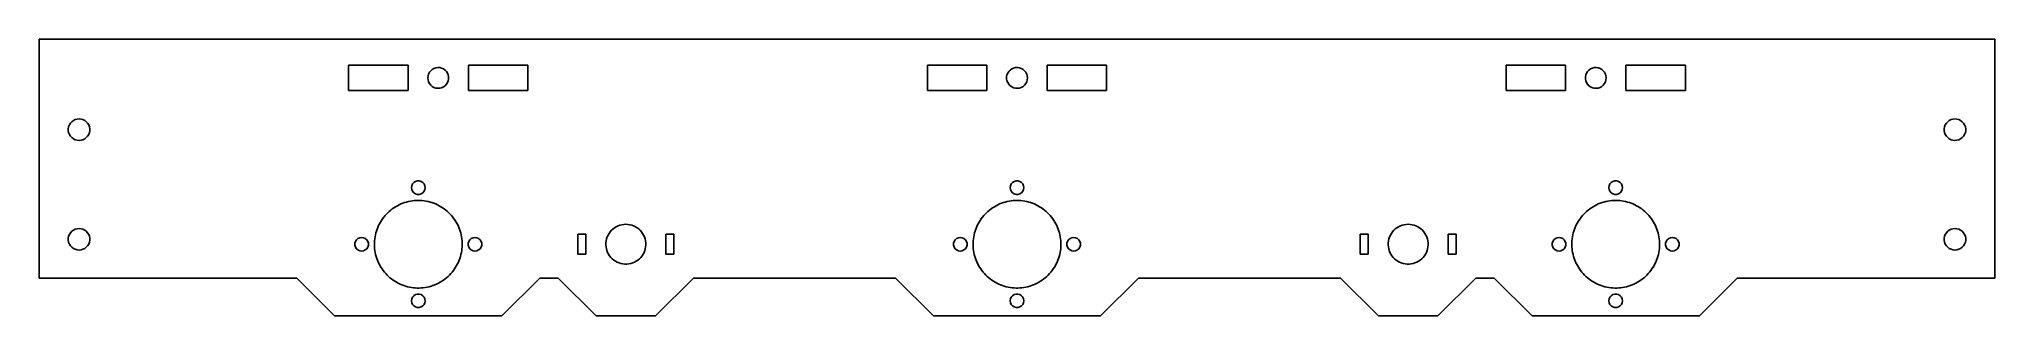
# Model space of a CAD drawing. Header units: metres. Extents: x -245 to 245, y -60 to 10.
import ezdxf

# ---------------------------------------------------------------- set-up
doc = ezdxf.new("R2010")
doc.units = ezdxf.units.M

msp = doc.modelspace()

# ---------------------------------------------------------------- linework, layer by layer
for p, q in [((245, 9.75), (-245, 9.75)), ((-245, 9.75), (-245, -50.25)), ((245, -50.25), (245, 9.75)), ((-167.45, -3.2), (-167.45, 3.2)), ((-167.45, 3.2), (-152.55, 3.2)), ((-152.55, 3.2), (-152.55, -3.2)), ((-147.613, 0), (-147.566, 0.494507)), ((-147.566, -0.494507), (-147.613, 0)), ((-147.566, 0.494507), (-147.426, 0.971146)), ((-147.426, 0.971146), (-147.198, 1.41269)), ((-147.198, 1.41269), (-146.891, 1.80316)), ((-146.891, 1.80316), (-146.516, 2.12848)), ((-146.516, 2.12848), (-146.085, 2.37686)), ((-146.085, 2.37686), (-145.616, 2.53934)), ((-145.616, 2.53934), (-145.124, 2.61003)), ((-145.124, 2.61003), (-144.628, 2.5864)), ((-144.628, 2.5864), (-144.145, 2.46928)), ((-144.145, 2.46928), (-143.693, 2.26292)), ((-143.693, 2.26292), (-143.289, 1.97476)), ((-143.289, 1.97476), (-142.946, 1.61523)), ((-142.946, 1.61523), (-142.677, 1.19734)), ((-142.677, 1.19734), (-142.493, 0.73616)), ((-142.493, 0.73616), (-142.399, 0.248367)), ((-142.399, 0.248367), (-142.399, -0.248367)), ((-137.45, -3.2), (-137.45, 3.2)), ((-137.45, 3.2), (-122.55, 3.2)), ((-122.55, 3.2), (-122.55, -3.2)), ((-22.45, -3.2), (-22.45, 3.2)), ((-22.45, 3.2), (-7.54999, 3.2)), ((-7.54999, 3.2), (-7.54999, -3.2)), ((-2.60117, 0.248367), (-2.50714, 0.73616)), ((-2.60117, -0.248367), (-2.60117, 0.248367)), ((-2.50714, 0.73616), (-2.32253, 1.19734)), ((-2.32253, 1.19734), (-2.05396, 1.61523)), ((-2.05396, 1.61523), (-1.71114, 1.97476)), ((-1.71114, 1.97476), (-1.30649, 2.26292)), ((-1.30649, 2.26292), (-0.854614, 2.46928)), ((-0.854614, 2.46928), (-0.371857, 2.5864)), ((-0.371857, 2.5864), (0.124329, 2.61003)), ((0.124329, 2.61003), (0.616028, 2.53934)), ((0.616028, 2.53934), (1.08546, 2.37686)), ((1.08546, 2.37686), (1.51569, 2.12848)), ((1.51569, 2.12848), (1.89111, 1.80316)), ((1.89111, 1.80316), (2.19818, 1.41269)), ((2.19818, 1.41269), (2.42581, 0.971146)), ((2.42581, 0.971146), (2.56577, 0.494507)), ((2.56577, 0.494507), (2.61299, 0)), ((2.61299, 0), (2.56577, -0.494507)), ((7.54999, -3.2), (7.54999, 3.2)), ((7.54999, 3.2), (22.45, 3.2)), ((22.45, 3.2), (22.45, -3.2)), ((122.55, -3.2), (122.55, 3.2)), ((122.55, 3.2), (137.45, 3.2)), ((137.45, 3.2), (137.45, -3.2)), ((142.399, 0.248367), (142.493, 0.73616)), ((142.399, -0.248367), (142.399, 0.248367)), ((142.493, 0.73616), (142.677, 1.19734)), ((142.677, 1.19734), (142.946, 1.61523)), ((142.946, 1.61523), (143.289, 1.97476)), ((143.289, 1.97476), (143.693, 2.26292)), ((143.693, 2.26292), (144.145, 2.46928)), ((144.145, 2.46928), (144.628, 2.5864)), ((144.628, 2.5864), (145.124, 2.61003)), ((145.124, 2.61003), (145.616, 2.53934)), ((145.616, 2.53934), (146.085, 2.37686)), ((146.085, 2.37686), (146.516, 2.12848)), ((146.516, 2.12848), (146.891, 1.80316)), ((146.891, 1.80316), (147.198, 1.41269)), ((147.198, 1.41269), (147.426, 0.971146)), ((147.426, 0.971146), (147.566, 0.494507)), ((147.566, 0.494507), (147.613, 0)), ((147.613, 0), (147.566, -0.494507)), ((152.55, -3.2), (152.55, 3.2)), ((152.55, 3.2), (167.45, 3.2)), ((167.45, 3.2), (167.45, -3.2)), ((-152.55, -3.2), (-167.45, -3.2)), ((-147.426, -0.971146), (-147.566, -0.494507)), ((-147.198, -1.41269), (-147.426, -0.971146)), ((-146.891, -1.80316), (-147.198, -1.41269)), ((-146.516, -2.12848), (-146.891, -1.80316)), ((-146.085, -2.37686), (-146.516, -2.12848)), ((-145.616, -2.53934), (-146.085, -2.37686)), ((-145.124, -2.61003), (-145.616, -2.53934)), ((-144.628, -2.5864), (-145.124, -2.61003)), ((-144.145, -2.46928), (-144.628, -2.5864)), ((-143.693, -2.26292), (-144.145, -2.46928)), ((-143.289, -1.97476), (-143.693, -2.26292)), ((-142.946, -1.61523), (-143.289, -1.97476)), ((-142.677, -1.19734), (-142.946, -1.61523)), ((-142.493, -0.73616), (-142.677, -1.19734)), ((-142.399, -0.248367), (-142.493, -0.73616)), ((-122.55, -3.2), (-137.45, -3.2)), ((-7.54999, -3.2), (-22.45, -3.2)), ((-2.50714, -0.73616), (-2.60117, -0.248367)), ((-2.32253, -1.19734), (-2.50714, -0.73616)), ((-2.05396, -1.61523), (-2.32253, -1.19734)), ((-1.71114, -1.97476), (-2.05396, -1.61523)), ((-1.30649, -2.26292), (-1.71114, -1.97476)), ((-0.854614, -2.46928), (-1.30649, -2.26292)), ((-0.371857, -2.5864), (-0.854614, -2.46928)), ((0.124329, -2.61003), (-0.371857, -2.5864)), ((0.616028, -2.53934), (0.124329, -2.61003)), ((1.08546, -2.37686), (0.616028, -2.53934)), ((1.51569, -2.12848), (1.08546, -2.37686)), ((1.89111, -1.80316), (1.51569, -2.12848)), ((2.19818, -1.41269), (1.89111, -1.80316)), ((2.42581, -0.971146), (2.19818, -1.41269)), ((2.56577, -0.494507), (2.42581, -0.971146)), ((22.45, -3.2), (7.54999, -3.2)), ((137.45, -3.2), (122.55, -3.2)), ((142.493, -0.73616), (142.399, -0.248367)), ((142.677, -1.19734), (142.493, -0.73616)), ((142.946, -1.61523), (142.677, -1.19734)), ((143.289, -1.97476), (142.946, -1.61523)), ((143.693, -2.26292), (143.289, -1.97476)), ((144.145, -2.46928), (143.693, -2.26292)), ((144.628, -2.5864), (144.145, -2.46928)), ((145.124, -2.61003), (144.628, -2.5864)), ((145.616, -2.53934), (145.124, -2.61003)), ((146.085, -2.37686), (145.616, -2.53934)), ((146.516, -2.12848), (146.085, -2.37686)), ((146.891, -1.80316), (146.516, -2.12848)), ((147.198, -1.41269), (146.891, -1.80316)), ((147.426, -0.971146), (147.198, -1.41269)), ((147.566, -0.494507), (147.426, -0.971146)), ((167.45, -3.2), (152.55, -3.2)), ((-237.688, -12.7509), (-237.597, -12.2611)), ((-237.688, -13.2491), (-237.688, -12.7509)), ((-237.597, -13.7389), (-237.688, -13.2491)), ((-237.597, -12.2611), (-237.417, -11.7965)), ((-237.417, -14.2035), (-237.597, -13.7389)), ((-237.417, -11.7965), (-237.155, -11.3729)), ((-237.155, -14.6271), (-237.417, -14.2035)), ((-237.155, -11.3729), (-236.819, -11.0047)), ((-236.819, -14.9953), (-237.155, -14.6271)), ((-236.819, -11.0047), (-236.421, -10.7044)), ((-236.421, -10.7044), (-235.975, -10.4823)), ((-235.975, -10.4823), (-235.496, -10.346)), ((-235.496, -10.346), (-235, -10.3)), ((-235, -10.3), (-234.504, -10.346)), ((-234.504, -10.346), (-234.025, -10.4823)), ((-234.025, -10.4823), (-233.579, -10.7044)), ((-233.579, -10.7044), (-233.181, -11.0047)), ((-233.181, -11.0047), (-232.845, -11.3729)), ((-232.845, -14.6271), (-233.181, -14.9953)), ((-232.845, -11.3729), (-232.583, -11.7965)), ((-232.583, -14.2035), (-232.845, -14.6271)), ((-232.583, -11.7965), (-232.403, -12.2611)), ((-232.403, -13.7389), (-232.583, -14.2035)), ((-232.403, -12.2611), (-232.312, -12.7509)), ((-232.312, -13.2491), (-232.403, -13.7389)), ((-232.312, -12.7509), (-232.312, -13.2491)), ((232.312, -12.7509), (232.403, -12.2611)), ((232.312, -13.2491), (232.312, -12.7509)), ((232.403, -13.7389), (232.312, -13.2491)), ((232.403, -12.2611), (232.583, -11.7965)), ((232.583, -14.2035), (232.403, -13.7389)), ((232.583, -11.7965), (232.845, -11.3729)), ((232.845, -14.6271), (232.583, -14.2035)), ((232.845, -11.3729), (233.181, -11.0047)), ((233.181, -14.9953), (232.845, -14.6271)), ((233.181, -11.0047), (233.579, -10.7044)), ((233.579, -10.7044), (234.025, -10.4823)), ((234.025, -10.4823), (234.504, -10.346)), ((234.504, -10.346), (235, -10.3)), ((235, -10.3), (235.496, -10.346)), ((235.496, -10.346), (235.975, -10.4823)), ((235.975, -10.4823), (236.421, -10.7044)), ((236.421, -10.7044), (236.819, -11.0047)), ((236.819, -11.0047), (237.155, -11.3729)), ((237.155, -14.6271), (236.819, -14.9953)), ((237.155, -11.3729), (237.417, -11.7965)), ((237.417, -14.2035), (237.155, -14.6271)), ((237.417, -11.7965), (237.597, -12.2611)), ((237.597, -13.7389), (237.417, -14.2035)), ((237.597, -12.2611), (237.688, -12.7509)), ((237.688, -13.2491), (237.597, -13.7389)), ((237.688, -12.7509), (237.688, -13.2491)), ((-236.421, -15.2956), (-236.819, -14.9953)), ((-235.975, -15.5177), (-236.421, -15.2956)), ((-235.496, -15.654), (-235.975, -15.5177)), ((-235, -15.7), (-235.496, -15.654)), ((-234.504, -15.654), (-235, -15.7)), ((-234.025, -15.5177), (-234.504, -15.654)), ((-233.579, -15.2956), (-234.025, -15.5177)), ((-233.181, -14.9953), (-233.579, -15.2956)), ((233.579, -15.2956), (233.181, -14.9953)), ((234.025, -15.5177), (233.579, -15.2956)), ((234.504, -15.654), (234.025, -15.5177)), ((235, -15.7), (234.504, -15.654)), ((235.496, -15.654), (235, -15.7)), ((235.975, -15.5177), (235.496, -15.654)), ((236.421, -15.2956), (235.975, -15.5177)), ((236.819, -14.9953), (236.421, -15.2956)), ((-151.7, -27.55), (-151.631, -27.071)), ((-151.631, -28.0289), (-151.7, -27.55)), ((-151.631, -27.071), (-151.43, -26.6309)), ((-151.43, -28.4691), (-151.631, -28.0289)), ((-151.43, -26.6309), (-151.113, -26.2652)), ((-151.113, -28.8348), (-151.43, -28.4691)), ((-151.113, -26.2652), (-150.706, -26.0036)), ((-150.706, -29.0964), (-151.113, -28.8348)), ((-150.706, -26.0036), (-150.242, -25.8673)), ((-150.242, -29.2327), (-150.706, -29.0964)), ((-150.242, -25.8673), (-149.758, -25.8673)), ((-149.758, -29.2327), (-150.242, -29.2327)), ((-149.758, -25.8673), (-149.294, -26.0036)), ((-149.294, -29.0964), (-149.758, -29.2327)), ((-149.294, -26.0036), (-148.887, -26.2652)), ((-148.887, -28.8348), (-149.294, -29.0964)), ((-148.887, -26.2652), (-148.57, -26.6309)), ((-148.57, -28.4691), (-148.887, -28.8348)), ((-148.57, -26.6309), (-148.369, -27.071)), ((-148.369, -28.0289), (-148.57, -28.4691)), ((-148.369, -27.071), (-148.3, -27.55)), ((-148.3, -27.55), (-148.369, -28.0289)), ((-1.7, -27.55), (-1.63113, -27.071)), ((-1.63113, -28.0289), (-1.7, -27.55)), ((-1.63113, -27.071), (-1.43013, -26.6309)), ((-1.43013, -28.4691), (-1.63113, -28.0289)), ((-1.43013, -26.6309), (-1.11325, -26.2652)), ((-1.11325, -28.8348), (-1.43013, -28.4691)), ((-1.11325, -26.2652), (-0.706192, -26.0036)), ((-0.706192, -29.0964), (-1.11325, -28.8348)), ((-0.706192, -26.0036), (-0.241928, -25.8673)), ((-0.241928, -29.2327), (-0.706192, -29.0964)), ((-0.241928, -25.8673), (0.241928, -25.8673)), ((0.241928, -29.2327), (-0.241928, -29.2327)), ((0.241928, -25.8673), (0.706192, -26.0036)), ((0.706192, -29.0964), (0.241928, -29.2327)), ((0.706192, -26.0036), (1.11325, -26.2652)), ((1.11325, -28.8348), (0.706192, -29.0964)), ((1.11325, -26.2652), (1.43013, -26.6309)), ((1.43013, -28.4691), (1.11325, -28.8348)), ((1.43013, -26.6309), (1.63113, -27.071)), ((1.63113, -28.0289), (1.43013, -28.4691)), ((1.63113, -27.071), (1.7, -27.55)), ((1.7, -27.55), (1.63113, -28.0289)), ((148.3, -27.55), (148.369, -27.071)), ((148.369, -28.0289), (148.3, -27.55)), ((148.369, -27.071), (148.57, -26.6309)), ((148.57, -28.4691), (148.369, -28.0289)), ((148.57, -26.6309), (148.887, -26.2652)), ((148.887, -28.8348), (148.57, -28.4691)), ((148.887, -26.2652), (149.294, -26.0036)), ((149.294, -29.0964), (148.887, -28.8348)), ((149.294, -26.0036), (149.758, -25.8673)), ((149.758, -29.2327), (149.294, -29.0964)), ((149.758, -25.8673), (150.242, -25.8673)), ((150.242, -29.2327), (149.758, -29.2327)), ((150.242, -25.8673), (150.706, -26.0036)), ((150.706, -29.0964), (150.242, -29.2327)), ((150.706, -26.0036), (151.113, -26.2652)), ((151.113, -28.8348), (150.706, -29.0964)), ((151.113, -26.2652), (151.43, -26.6309)), ((151.43, -28.4691), (151.113, -28.8348)), ((151.43, -26.6309), (151.631, -27.071)), ((151.631, -28.0289), (151.43, -28.4691)), ((151.631, -27.071), (151.7, -27.55)), ((151.7, -27.55), (151.631, -28.0289)), ((-158.328, -34.5636), (-157.995, -34.1946)), ((-157.995, -34.1946), (-157.645, -33.8411)), ((-157.645, -33.8411), (-157.28, -33.5037)), ((-157.28, -33.5037), (-156.9, -33.1832)), ((-156.9, -33.1832), (-156.506, -32.8801)), ((-156.506, -32.8801), (-156.098, -32.5952)), ((-156.098, -32.5952), (-155.678, -32.329)), ((-155.678, -32.329), (-155.247, -32.082)), ((-155.247, -32.082), (-154.805, -31.8548)), ((-154.805, -31.8548), (-154.353, -31.6478)), ((-154.353, -31.6478), (-153.892, -31.4614)), ((-153.892, -31.4614), (-153.423, -31.2961)), ((-153.423, -31.2961), (-152.947, -31.1521)), ((-152.947, -31.1521), (-152.465, -31.0298)), ((-152.465, -31.0298), (-151.978, -30.9293)), ((-151.978, -30.9293), (-151.487, -30.851)), ((-151.487, -30.851), (-150.993, -30.7949)), ((-150.993, -30.7949), (-150.497, -30.7612)), ((-150.497, -30.7612), (-150, -30.75)), ((-150, -30.75), (-149.503, -30.7612)), ((-149.503, -30.7612), (-149.007, -30.7949)), ((-149.007, -30.7949), (-148.513, -30.851)), ((-148.513, -30.851), (-148.022, -30.9293)), ((-148.022, -30.9293), (-147.535, -31.0298)), ((-147.535, -31.0298), (-147.053, -31.1521)), ((-147.053, -31.1521), (-146.577, -31.2961)), ((-146.577, -31.2961), (-146.108, -31.4614)), ((-146.108, -31.4614), (-145.647, -31.6478)), ((-145.647, -31.6478), (-145.195, -31.8548)), ((-145.195, -31.8548), (-144.753, -32.082)), ((-144.753, -32.082), (-144.322, -32.329)), ((-144.322, -32.329), (-143.902, -32.5952)), ((-143.902, -32.5952), (-143.494, -32.8801)), ((-143.494, -32.8801), (-143.1, -33.1832)), ((-143.1, -33.1832), (-142.72, -33.5037)), ((-142.72, -33.5037), (-142.355, -33.8411)), ((-142.355, -33.8411), (-142.005, -34.1946)), ((-142.005, -34.1946), (-141.672, -34.5636)), ((-8.32802, -34.5636), (-7.99478, -34.1946)), ((-7.99478, -34.1946), (-7.6452, -33.8411)), ((-7.6452, -33.8411), (-7.28001, -33.5037)), ((-7.28001, -33.5037), (-6.89995, -33.1832)), ((-6.89995, -33.1832), (-6.5058, -32.8801)), ((-6.5058, -32.8801), (-6.09834, -32.5952)), ((-6.09834, -32.5952), (-5.67844, -32.329)), ((-5.67844, -32.329), (-5.24692, -32.082)), ((-5.24692, -32.082), (-4.80469, -31.8548)), ((-4.80469, -31.8548), (-4.35265, -31.6478)), ((-4.35265, -31.6478), (-3.89171, -31.4614)), ((-3.89171, -31.4614), (-3.42282, -31.2961)), ((-3.42282, -31.2961), (-2.94693, -31.1521)), ((-2.94693, -31.1521), (-2.46503, -31.0298)), ((-2.46503, -31.0298), (-1.97809, -30.9293)), ((-1.97809, -30.9293), (-1.48712, -30.851)), ((-1.48712, -30.851), (-0.993103, -30.7949)), ((-0.993103, -30.7949), (-0.497055, -30.7612)), ((-0.497055, -30.7612), (0, -30.75)), ((0, -30.75), (0.497055, -30.7612)), ((0.497055, -30.7612), (0.993103, -30.7949)), ((0.993103, -30.7949), (1.48712, -30.851)), ((1.48712, -30.851), (1.97809, -30.9293)), ((1.97809, -30.9293), (2.46503, -31.0298)), ((2.46503, -31.0298), (2.94693, -31.1521)), ((2.94693, -31.1521), (3.42282, -31.2961)), ((3.42282, -31.2961), (3.89171, -31.4614)), ((3.89171, -31.4614), (4.35265, -31.6478)), ((4.35265, -31.6478), (4.80469, -31.8548)), ((4.80469, -31.8548), (5.24692, -32.082)), ((5.24692, -32.082), (5.67844, -32.329)), ((5.67844, -32.329), (6.09834, -32.5952)), ((6.09834, -32.5952), (6.5058, -32.8801)), ((6.5058, -32.8801), (6.89995, -33.1832)), ((6.89995, -33.1832), (7.28001, -33.5037)), ((7.28001, -33.5037), (7.6452, -33.8411)), ((7.6452, -33.8411), (7.99478, -34.1946)), ((7.99478, -34.1946), (8.32802, -34.5636)), ((141.672, -34.5636), (142.005, -34.1946)), ((142.005, -34.1946), (142.355, -33.8411)), ((142.355, -33.8411), (142.72, -33.5037)), ((142.72, -33.5037), (143.1, -33.1832)), ((143.1, -33.1832), (143.494, -32.8801)), ((143.494, -32.8801), (143.902, -32.5952)), ((143.902, -32.5952), (144.322, -32.329)), ((144.322, -32.329), (144.753, -32.082)), ((144.753, -32.082), (145.195, -31.8548)), ((145.195, -31.8548), (145.647, -31.6478)), ((145.647, -31.6478), (146.108, -31.4614)), ((146.108, -31.4614), (146.577, -31.2961)), ((146.577, -31.2961), (147.053, -31.1521)), ((147.053, -31.1521), (147.535, -31.0298)), ((147.535, -31.0298), (148.022, -30.9293)), ((148.022, -30.9293), (148.513, -30.851)), ((148.513, -30.851), (149.007, -30.7949)), ((149.007, -30.7949), (149.503, -30.7612)), ((149.503, -30.7612), (150, -30.75)), ((150, -30.75), (150.497, -30.7612)), ((150.497, -30.7612), (150.993, -30.7949)), ((150.993, -30.7949), (151.487, -30.851)), ((151.487, -30.851), (151.978, -30.9293)), ((151.978, -30.9293), (152.465, -31.0298)), ((152.465, -31.0298), (152.947, -31.1521)), ((152.947, -31.1521), (153.423, -31.2961)), ((153.423, -31.2961), (153.892, -31.4614)), ((153.892, -31.4614), (154.353, -31.6478)), ((154.353, -31.6478), (154.805, -31.8548)), ((154.805, -31.8548), (155.247, -32.082)), ((155.247, -32.082), (155.678, -32.329)), ((155.678, -32.329), (156.098, -32.5952)), ((156.098, -32.5952), (156.506, -32.8801)), ((156.506, -32.8801), (156.9, -33.1832)), ((156.9, -33.1832), (157.28, -33.5037)), ((157.28, -33.5037), (157.645, -33.8411)), ((157.645, -33.8411), (157.995, -34.1946)), ((157.995, -34.1946), (158.328, -34.5636)), ((-237.417, -39.2965), (-237.155, -38.8729)), ((-237.155, -38.8729), (-236.819, -38.5047)), ((-236.819, -38.5047), (-236.421, -38.2044)), ((-236.421, -38.2044), (-235.975, -37.9823)), ((-235.975, -37.9823), (-235.496, -37.846)), ((-235.496, -37.846), (-235, -37.8)), ((-235, -37.8), (-234.504, -37.846)), ((-234.504, -37.846), (-234.025, -37.9823)), ((-234.025, -37.9823), (-233.579, -38.2044)), ((-233.579, -38.2044), (-233.181, -38.5047)), ((-233.181, -38.5047), (-232.845, -38.8729)), ((-232.845, -38.8729), (-232.583, -39.2965)), ((-160.747, -39.4062), (-160.631, -38.923)), ((-160.631, -38.923), (-160.492, -38.4455)), ((-160.492, -38.4455), (-160.332, -37.9748)), ((-160.332, -37.9748), (-160.151, -37.5118)), ((-160.151, -37.5118), (-159.949, -37.0574)), ((-159.949, -37.0574), (-159.727, -36.6127)), ((-159.727, -36.6127), (-159.485, -36.1784)), ((-159.485, -36.1784), (-159.223, -35.7555)), ((-159.223, -35.7555), (-158.943, -35.3448)), ((-158.943, -35.3448), (-158.644, -34.9473)), ((-158.644, -34.9473), (-158.328, -34.5636)), ((-141.672, -34.5636), (-141.356, -34.9473)), ((-141.356, -34.9473), (-141.057, -35.3448)), ((-141.057, -35.3448), (-140.777, -35.7555)), ((-140.777, -35.7555), (-140.515, -36.1784)), ((-140.515, -36.1784), (-140.273, -36.6127)), ((-140.273, -36.6127), (-140.051, -37.0574)), ((-140.051, -37.0574), (-139.849, -37.5118)), ((-139.849, -37.5118), (-139.668, -37.9748)), ((-139.668, -37.9748), (-139.508, -38.4455)), ((-139.508, -38.4455), (-139.369, -38.923)), ((-139.369, -38.923), (-139.253, -39.4062)), ((-102.449, -39.4689), (-102.2, -39.0373)), ((-102.2, -39.0373), (-101.909, -38.6326)), ((-101.909, -38.6326), (-101.579, -38.2588)), ((-101.579, -38.2588), (-101.214, -37.9198)), ((-101.214, -37.9198), (-100.817, -37.6188)), ((-100.817, -37.6188), (-100.391, -37.3589)), ((-100.391, -37.3589), (-99.9422, -37.1426)), ((-99.9422, -37.1426), (-99.4738, -36.9721)), ((-99.4738, -36.9721), (-98.9907, -36.8491)), ((-98.9907, -36.8491), (-98.4978, -36.7748)), ((-98.4978, -36.7748), (-98, -36.75)), ((-98, -36.75), (-97.5022, -36.7748)), ((-97.5022, -36.7748), (-97.0093, -36.8491)), ((-97.0093, -36.8491), (-96.5262, -36.9721)), ((-96.5262, -36.9721), (-96.0578, -37.1426)), ((-96.0578, -37.1426), (-95.6087, -37.3589)), ((-95.6087, -37.3589), (-95.1834, -37.6188)), ((-95.1834, -37.6188), (-94.7861, -37.9198)), ((-94.7861, -37.9198), (-94.4207, -38.2588)), ((-94.4207, -38.2588), (-94.0908, -38.6326)), ((-94.0908, -38.6326), (-93.7999, -39.0373)), ((-93.7999, -39.0373), (-93.5506, -39.4689)), ((-10.7474, -39.4062), (-10.6305, -38.923)), ((-10.6305, -38.923), (-10.4919, -38.4455)), ((-10.4919, -38.4455), (-10.3319, -37.9748)), ((-10.3319, -37.9748), (-10.1507, -37.5118)), ((-10.1507, -37.5118), (-9.94885, -37.0574)), ((-9.94885, -37.0574), (-9.72664, -36.6127)), ((-9.72664, -36.6127), (-9.48457, -36.1784)), ((-9.48457, -36.1784), (-9.22311, -35.7555)), ((-9.22311, -35.7555), (-8.94281, -35.3448)), ((-8.94281, -35.3448), (-8.64424, -34.9473)), ((-8.64424, -34.9473), (-8.32802, -34.5636)), ((8.32802, -34.5636), (8.64424, -34.9473)), ((8.64424, -34.9473), (8.94281, -35.3448)), ((8.94281, -35.3448), (9.22311, -35.7555)), ((9.22311, -35.7555), (9.48457, -36.1784)), ((9.48457, -36.1784), (9.72664, -36.6127)), ((9.72664, -36.6127), (9.94885, -37.0574)), ((9.94885, -37.0574), (10.1507, -37.5118)), ((10.1507, -37.5118), (10.3319, -37.9748)), ((10.3319, -37.9748), (10.4919, -38.4455)), ((10.4919, -38.4455), (10.6305, -38.923)), ((10.6305, -38.923), (10.7474, -39.4062)), ((93.5506, -39.4689), (93.7999, -39.0373)), ((93.7999, -39.0373), (94.0908, -38.6326)), ((94.0908, -38.6326), (94.4207, -38.2588)), ((94.4207, -38.2588), (94.7861, -37.9198)), ((94.7861, -37.9198), (95.1834, -37.6188)), ((95.1834, -37.6188), (95.6087, -37.3589)), ((95.6087, -37.3589), (96.0578, -37.1426)), ((96.0578, -37.1426), (96.5262, -36.9721)), ((96.5262, -36.9721), (97.0093, -36.8491)), ((97.0093, -36.8491), (97.5022, -36.7748)), ((97.5022, -36.7748), (98, -36.75)), ((98, -36.75), (98.4978, -36.7748)), ((98.4978, -36.7748), (98.9907, -36.8491)), ((98.9907, -36.8491), (99.4738, -36.9721)), ((99.4738, -36.9721), (99.9422, -37.1426)), ((99.9422, -37.1426), (100.391, -37.3589)), ((100.391, -37.3589), (100.817, -37.6188)), ((100.817, -37.6188), (101.214, -37.9198)), ((101.214, -37.9198), (101.579, -38.2588)), ((101.579, -38.2588), (101.909, -38.6326)), ((101.909, -38.6326), (102.2, -39.0373)), ((102.2, -39.0373), (102.449, -39.4689)), ((139.253, -39.4062), (139.369, -38.923)), ((139.369, -38.923), (139.508, -38.4455)), ((139.508, -38.4455), (139.668, -37.9748)), ((139.668, -37.9748), (139.849, -37.5118)), ((139.849, -37.5118), (140.051, -37.0574)), ((140.051, -37.0574), (140.273, -36.6127)), ((140.273, -36.6127), (140.515, -36.1784)), ((140.515, -36.1784), (140.777, -35.7555)), ((140.777, -35.7555), (141.057, -35.3448)), ((141.057, -35.3448), (141.356, -34.9473)), ((141.356, -34.9473), (141.672, -34.5636)), ((158.328, -34.5636), (158.644, -34.9473)), ((158.644, -34.9473), (158.943, -35.3448)), ((158.943, -35.3448), (159.223, -35.7555)), ((159.223, -35.7555), (159.485, -36.1784)), ((159.485, -36.1784), (159.727, -36.6127)), ((159.727, -36.6127), (159.949, -37.0574)), ((159.949, -37.0574), (160.151, -37.5118)), ((160.151, -37.5118), (160.332, -37.9748)), ((160.332, -37.9748), (160.492, -38.4455)), ((160.492, -38.4455), (160.631, -38.923)), ((160.631, -38.923), (160.747, -39.4062)), ((232.583, -39.2965), (232.845, -38.8729)), ((232.845, -38.8729), (233.181, -38.5047)), ((233.181, -38.5047), (233.579, -38.2044)), ((233.579, -38.2044), (234.025, -37.9823)), ((234.025, -37.9823), (234.504, -37.846)), ((234.504, -37.846), (235, -37.8)), ((235, -37.8), (235.496, -37.846)), ((235.496, -37.846), (235.975, -37.9823)), ((235.975, -37.9823), (236.421, -38.2044)), ((236.421, -38.2044), (236.819, -38.5047)), ((236.819, -38.5047), (237.155, -38.8729)), ((237.155, -38.8729), (237.417, -39.2965)), ((-237.688, -40.2509), (-237.597, -39.7611)), ((-237.688, -40.7491), (-237.688, -40.2509)), ((-237.597, -41.2389), (-237.688, -40.7491)), ((-237.597, -39.7611), (-237.417, -39.2965)), ((-237.417, -41.7035), (-237.597, -41.2389)), ((-237.155, -42.1271), (-237.417, -41.7035)), ((-236.819, -42.4953), (-237.155, -42.1271)), ((-236.421, -42.7956), (-236.819, -42.4953)), ((-235.975, -43.0177), (-236.421, -42.7956)), ((-235.496, -43.154), (-235.975, -43.0177)), ((-235, -43.2), (-235.496, -43.154)), ((-234.504, -43.154), (-235, -43.2)), ((-234.025, -43.0177), (-234.504, -43.154)), ((-233.579, -42.7956), (-234.025, -43.0177)), ((-233.181, -42.4953), (-233.579, -42.7956)), ((-232.845, -42.1271), (-233.181, -42.4953)), ((-232.583, -41.7035), (-232.845, -42.1271)), ((-232.583, -39.2965), (-232.403, -39.7611)), ((-232.403, -41.2389), (-232.583, -41.7035)), ((-232.403, -39.7611), (-232.312, -40.2509)), ((-232.312, -40.7491), (-232.403, -41.2389)), ((-232.312, -40.2509), (-232.312, -40.7491)), ((-165.883, -41.5081), (-165.746, -41.0438)), ((-165.883, -41.9919), (-165.883, -41.5081)), ((-165.746, -42.4562), (-165.883, -41.9919)), ((-165.746, -41.0438), (-165.485, -40.6367)), ((-165.485, -42.8633), (-165.746, -42.4562)), ((-165.485, -40.6367), (-165.119, -40.3199)), ((-165.119, -43.1801), (-165.485, -42.8633)), ((-165.119, -40.3199), (-164.679, -40.1189)), ((-164.679, -43.3811), (-165.119, -43.1801)), ((-164.679, -40.1189), (-164.2, -40.05)), ((-164.2, -43.45), (-164.679, -43.3811)), ((-164.2, -40.05), (-163.721, -40.1189)), ((-163.721, -43.3811), (-164.2, -43.45)), ((-163.721, -40.1189), (-163.281, -40.3199)), ((-163.281, -43.1801), (-163.721, -43.3811)), ((-163.281, -40.3199), (-162.915, -40.6367)), ((-162.915, -42.8633), (-163.281, -43.1801)), ((-162.915, -40.6367), (-162.654, -41.0438)), ((-162.654, -42.4562), (-162.915, -42.8633)), ((-162.654, -41.0438), (-162.517, -41.5081)), ((-162.517, -41.9919), (-162.654, -42.4562)), ((-162.517, -41.5081), (-162.517, -41.9919)), ((-160.999, -41.8743), (-160.994, -41.3771)), ((-160.982, -42.3712), (-160.999, -41.8743)), ((-160.994, -41.3771), (-160.966, -40.8808)), ((-160.943, -42.8668), (-160.982, -42.3712)), ((-160.966, -40.8808), (-160.915, -40.3861)), ((-160.882, -43.3602), (-160.943, -42.8668)), ((-160.915, -40.3861), (-160.842, -39.8943)), ((-160.798, -43.8503), (-160.882, -43.3602)), ((-160.842, -39.8943), (-160.747, -39.4062)), ((-160.692, -44.336), (-160.798, -43.8503)), ((-139.202, -43.8503), (-139.308, -44.336)), ((-139.253, -39.4062), (-139.158, -39.8943)), ((-139.118, -43.3602), (-139.202, -43.8503)), ((-139.158, -39.8943), (-139.085, -40.3861)), ((-139.057, -42.8668), (-139.118, -43.3602)), ((-139.085, -40.3861), (-139.034, -40.8808)), ((-139.018, -42.3712), (-139.057, -42.8668)), ((-139.034, -40.8808), (-139.006, -41.3771)), ((-139.001, -41.8743), (-139.018, -42.3712)), ((-139.006, -41.3771), (-139.001, -41.8743)), ((-137.483, -41.5081), (-137.346, -41.0438)), ((-137.483, -41.9919), (-137.483, -41.5081)), ((-137.346, -42.4562), (-137.483, -41.9919)), ((-137.346, -41.0438), (-137.085, -40.6367)), ((-137.085, -42.8633), (-137.346, -42.4562)), ((-137.085, -40.6367), (-136.719, -40.3199)), ((-136.719, -43.1801), (-137.085, -42.8633)), ((-136.719, -40.3199), (-136.279, -40.1189)), ((-136.279, -43.3811), (-136.719, -43.1801)), ((-136.279, -40.1189), (-135.8, -40.05)), ((-135.8, -43.45), (-136.279, -43.3811)), ((-135.8, -40.05), (-135.321, -40.1189)), ((-135.321, -43.3811), (-135.8, -43.45)), ((-135.321, -40.1189), (-134.881, -40.3199)), ((-134.881, -43.1801), (-135.321, -43.3811)), ((-134.881, -40.3199), (-134.515, -40.6367)), ((-134.515, -42.8633), (-134.881, -43.1801)), ((-134.515, -40.6367), (-134.254, -41.0438)), ((-134.254, -42.4562), (-134.515, -42.8633)), ((-134.254, -41.0438), (-134.117, -41.5081)), ((-134.117, -41.9919), (-134.254, -42.4562)), ((-134.117, -41.5081), (-134.117, -41.9919)), ((-110, -44.25), (-110, -39.25)), ((-110, -39.25), (-108, -39.25)), ((-108, -39.25), (-108, -44.25)), ((-102.998, -41.8746), (-102.986, -41.3763)), ((-102.961, -42.3717), (-102.998, -41.8746)), ((-102.986, -41.3763), (-102.924, -40.8818)), ((-102.875, -42.8626), (-102.961, -42.3717)), ((-102.924, -40.8818), (-102.813, -40.3958)), ((-102.74, -43.3424), (-102.875, -42.8626)), ((-102.813, -40.3958), (-102.654, -39.9233)), ((-102.558, -43.8064), (-102.74, -43.3424)), ((-102.654, -39.9233), (-102.449, -39.4689)), ((-102.33, -44.25), (-102.558, -43.8064)), ((-93.4425, -43.8064), (-93.6699, -44.25)), ((-93.5506, -39.4689), (-93.3456, -39.9233)), ((-93.2604, -43.3424), (-93.4425, -43.8064)), ((-93.3456, -39.9233), (-93.1869, -40.3958)), ((-93.1254, -42.8626), (-93.2604, -43.3424)), ((-93.1869, -40.3958), (-93.076, -40.8818)), ((-93.0388, -42.3717), (-93.1254, -42.8626)), ((-93.076, -40.8818), (-93.014, -41.3763)), ((-93.0016, -41.8746), (-93.0388, -42.3717)), ((-93.014, -41.3763), (-93.0016, -41.8746)), ((-88, -44.25), (-88, -39.25)), ((-88, -39.25), (-86, -39.25)), ((-86, -39.25), (-86, -44.25)), ((-15.8827, -41.5081), (-15.7464, -41.0438)), ((-15.8827, -41.9919), (-15.8827, -41.5081)), ((-15.7464, -42.4562), (-15.8827, -41.9919)), ((-15.7464, -41.0438), (-15.4848, -40.6367)), ((-15.4848, -42.8633), (-15.7464, -42.4562)), ((-15.4848, -40.6367), (-15.1191, -40.3199)), ((-15.1191, -43.1801), (-15.4848, -42.8633)), ((-15.1191, -40.3199), (-14.6789, -40.1189)), ((-14.6789, -43.3811), (-15.1191, -43.1801)), ((-14.6789, -40.1189), (-14.2, -40.05)), ((-14.2, -43.45), (-14.6789, -43.3811)), ((-14.2, -40.05), (-13.7211, -40.1189)), ((-13.7211, -43.3811), (-14.2, -43.45)), ((-13.7211, -40.1189), (-13.2809, -40.3199)), ((-13.2809, -43.1801), (-13.7211, -43.3811)), ((-13.2809, -40.3199), (-12.9152, -40.6367)), ((-12.9152, -42.8633), (-13.2809, -43.1801)), ((-12.9152, -40.6367), (-12.6536, -41.0438)), ((-12.6536, -42.4562), (-12.9152, -42.8633)), ((-12.6536, -41.0438), (-12.5173, -41.5081)), ((-12.5173, -41.9919), (-12.6536, -42.4562)), ((-12.5173, -41.5081), (-12.5173, -41.9919)), ((-10.9993, -41.8743), (-10.9937, -41.3771)), ((-10.9824, -42.3712), (-10.9993, -41.8743)), ((-10.9937, -41.3771), (-10.9656, -40.8808)), ((-10.9431, -42.8668), (-10.9824, -42.3712)), ((-10.9656, -40.8808), (-10.9151, -40.3861)), ((-10.8815, -43.3602), (-10.9431, -42.8668)), ((-10.9151, -40.3861), (-10.8423, -39.8943)), ((-10.7976, -43.8503), (-10.8815, -43.3602)), ((-10.8423, -39.8943), (-10.7474, -39.4062)), ((-10.6917, -44.336), (-10.7976, -43.8503)), ((10.7976, -43.8503), (10.6917, -44.336)), ((10.7474, -39.4062), (10.8423, -39.8943)), ((10.8815, -43.3602), (10.7976, -43.8503)), ((10.8423, -39.8943), (10.9151, -40.3861)), ((10.9431, -42.8668), (10.8815, -43.3602)), ((10.9151, -40.3861), (10.9656, -40.8808)), ((10.9824, -42.3712), (10.9431, -42.8668)), ((10.9656, -40.8808), (10.9937, -41.3771)), ((10.9993, -41.8743), (10.9824, -42.3712)), ((10.9937, -41.3771), (10.9993, -41.8743)), ((12.5173, -41.5081), (12.6536, -41.0438)), ((12.5173, -41.9919), (12.5173, -41.5081)), ((12.6536, -42.4562), (12.5173, -41.9919)), ((12.6536, -41.0438), (12.9152, -40.6367)), ((12.9152, -42.8633), (12.6536, -42.4562)), ((12.9152, -40.6367), (13.2809, -40.3199)), ((13.2809, -43.1801), (12.9152, -42.8633)), ((13.2809, -40.3199), (13.7211, -40.1189)), ((13.7211, -43.3811), (13.2809, -43.1801)), ((13.7211, -40.1189), (14.2, -40.05)), ((14.2, -43.45), (13.7211, -43.3811)), ((14.2, -40.05), (14.6789, -40.1189)), ((14.6789, -43.3811), (14.2, -43.45)), ((14.6789, -40.1189), (15.1191, -40.3199)), ((15.1191, -43.1801), (14.6789, -43.3811)), ((15.1191, -40.3199), (15.4848, -40.6367)), ((15.4848, -42.8633), (15.1191, -43.1801)), ((15.4848, -40.6367), (15.7464, -41.0438)), ((15.7464, -42.4562), (15.4848, -42.8633)), ((15.7464, -41.0438), (15.8827, -41.5081)), ((15.8827, -41.9919), (15.7464, -42.4562)), ((15.8827, -41.5081), (15.8827, -41.9919)), ((86, -44.25), (86, -39.25)), ((86, -39.25), (88, -39.25)), ((88, -39.25), (88, -44.25)), ((93.0016, -41.8746), (93.014, -41.3763)), ((93.0388, -42.3717), (93.0016, -41.8746)), ((93.014, -41.3763), (93.076, -40.8818)), ((93.1254, -42.8626), (93.0388, -42.3717)), ((93.076, -40.8818), (93.1869, -40.3958)), ((93.2604, -43.3424), (93.1254, -42.8626)), ((93.1869, -40.3958), (93.3456, -39.9233)), ((93.4425, -43.8064), (93.2604, -43.3424)), ((93.3456, -39.9233), (93.5506, -39.4689)), ((93.6699, -44.25), (93.4425, -43.8064)), ((102.558, -43.8064), (102.33, -44.25)), ((102.449, -39.4689), (102.654, -39.9233)), ((102.74, -43.3424), (102.558, -43.8064)), ((102.654, -39.9233), (102.813, -40.3958)), ((102.875, -42.8626), (102.74, -43.3424)), ((102.813, -40.3958), (102.924, -40.8818)), ((102.961, -42.3717), (102.875, -42.8626)), ((102.924, -40.8818), (102.986, -41.3763)), ((102.998, -41.8746), (102.961, -42.3717)), ((102.986, -41.3763), (102.998, -41.8746)), ((108, -44.25), (108, -39.25)), ((108, -39.25), (110, -39.25)), ((110, -39.25), (110, -44.25)), ((134.117, -41.5081), (134.254, -41.0438)), ((134.117, -41.9919), (134.117, -41.5081)), ((134.254, -42.4562), (134.117, -41.9919)), ((134.254, -41.0438), (134.515, -40.6367)), ((134.515, -42.8633), (134.254, -42.4562)), ((134.515, -40.6367), (134.881, -40.3199)), ((134.881, -43.1801), (134.515, -42.8633)), ((134.881, -40.3199), (135.321, -40.1189)), ((135.321, -43.3811), (134.881, -43.1801)), ((135.321, -40.1189), (135.8, -40.05)), ((135.8, -43.45), (135.321, -43.3811)), ((135.8, -40.05), (136.279, -40.1189)), ((136.279, -43.3811), (135.8, -43.45)), ((136.279, -40.1189), (136.719, -40.3199)), ((136.719, -43.1801), (136.279, -43.3811)), ((136.719, -40.3199), (137.085, -40.6367)), ((137.085, -42.8633), (136.719, -43.1801)), ((137.085, -40.6367), (137.346, -41.0438)), ((137.346, -42.4562), (137.085, -42.8633)), ((137.346, -41.0438), (137.483, -41.5081)), ((137.483, -41.9919), (137.346, -42.4562)), ((137.483, -41.5081), (137.483, -41.9919)), ((139.001, -41.8743), (139.006, -41.3771)), ((139.018, -42.3712), (139.001, -41.8743)), ((139.006, -41.3771), (139.034, -40.8808)), ((139.057, -42.8668), (139.018, -42.3712)), ((139.034, -40.8808), (139.085, -40.3861)), ((139.118, -43.3602), (139.057, -42.8668)), ((139.085, -40.3861), (139.158, -39.8943)), ((139.202, -43.8503), (139.118, -43.3602)), ((139.158, -39.8943), (139.253, -39.4062)), ((139.308, -44.336), (139.202, -43.8503)), ((160.798, -43.8503), (160.692, -44.336)), ((160.747, -39.4062), (160.842, -39.8943)), ((160.882, -43.3602), (160.798, -43.8503)), ((160.842, -39.8943), (160.915, -40.3861)), ((160.943, -42.8668), (160.882, -43.3602)), ((160.915, -40.3861), (160.966, -40.8808)), ((160.982, -42.3712), (160.943, -42.8668)), ((160.966, -40.8808), (160.994, -41.3771)), ((160.999, -41.8743), (160.982, -42.3712)), ((160.994, -41.3771), (160.999, -41.8743)), ((162.517, -41.5081), (162.654, -41.0438)), ((162.517, -41.9919), (162.517, -41.5081)), ((162.654, -42.4562), (162.517, -41.9919)), ((162.654, -41.0438), (162.915, -40.6367)), ((162.915, -42.8633), (162.654, -42.4562)), ((162.915, -40.6367), (163.281, -40.3199)), ((163.281, -43.1801), (162.915, -42.8633)), ((163.281, -40.3199), (163.721, -40.1189)), ((163.721, -43.3811), (163.281, -43.1801)), ((163.721, -40.1189), (164.2, -40.05)), ((164.2, -43.45), (163.721, -43.3811)), ((164.2, -40.05), (164.679, -40.1189)), ((164.679, -43.3811), (164.2, -43.45)), ((164.679, -40.1189), (165.119, -40.3199)), ((165.119, -43.1801), (164.679, -43.3811)), ((165.119, -40.3199), (165.485, -40.6367)), ((165.485, -42.8633), (165.119, -43.1801)), ((165.485, -40.6367), (165.746, -41.0438)), ((165.746, -42.4562), (165.485, -42.8633)), ((165.746, -41.0438), (165.883, -41.5081)), ((165.883, -41.9919), (165.746, -42.4562)), ((165.883, -41.5081), (165.883, -41.9919)), ((232.312, -40.2509), (232.403, -39.7611)), ((232.312, -40.7491), (232.312, -40.2509)), ((232.403, -41.2389), (232.312, -40.7491)), ((232.403, -39.7611), (232.583, -39.2965)), ((232.583, -41.7035), (232.403, -41.2389)), ((232.845, -42.1271), (232.583, -41.7035)), ((233.181, -42.4953), (232.845, -42.1271)), ((233.579, -42.7956), (233.181, -42.4953)), ((234.025, -43.0177), (233.579, -42.7956)), ((234.504, -43.154), (234.025, -43.0177)), ((235, -43.2), (234.504, -43.154)), ((235.496, -43.154), (235, -43.2)), ((235.975, -43.0177), (235.496, -43.154)), ((236.421, -42.7956), (235.975, -43.0177)), ((236.819, -42.4953), (236.421, -42.7956)), ((237.155, -42.1271), (236.819, -42.4953)), ((237.417, -41.7035), (237.155, -42.1271)), ((237.417, -39.2965), (237.597, -39.7611)), ((237.597, -41.2389), (237.417, -41.7035)), ((237.597, -39.7611), (237.688, -40.2509)), ((237.688, -40.7491), (237.597, -41.2389)), ((237.688, -40.2509), (237.688, -40.7491)), ((-160.564, -44.8165), (-160.692, -44.336)), ((-160.415, -45.2907), (-160.564, -44.8165)), ((-160.244, -45.7577), (-160.415, -45.2907)), ((-160.052, -46.2165), (-160.244, -45.7577)), ((-159.84, -46.6662), (-160.052, -46.2165)), ((-159.608, -47.1058), (-159.84, -46.6662)), ((-159.356, -47.5345), (-159.608, -47.1058)), ((-159.085, -47.9514), (-159.356, -47.5345)), ((-158.796, -48.3556), (-159.085, -47.9514)), ((-158.488, -48.7463), (-158.796, -48.3556)), ((-158.163, -49.1227), (-158.488, -48.7463)), ((-141.512, -48.7463), (-141.837, -49.1227)), ((-141.204, -48.3556), (-141.512, -48.7463)), ((-140.915, -47.9514), (-141.204, -48.3556)), ((-140.644, -47.5345), (-140.915, -47.9514)), ((-140.392, -47.1058), (-140.644, -47.5345)), ((-140.16, -46.6662), (-140.392, -47.1058)), ((-139.948, -46.2165), (-140.16, -46.6662)), ((-139.756, -45.7577), (-139.948, -46.2165)), ((-139.585, -45.2907), (-139.756, -45.7577)), ((-139.436, -44.8165), (-139.585, -45.2907)), ((-139.308, -44.336), (-139.436, -44.8165)), ((-108, -44.25), (-110, -44.25)), ((-102.06, -44.6687), (-102.33, -44.25)), ((-101.749, -45.0584), (-102.06, -44.6687)), ((-101.401, -45.4153), (-101.749, -45.0584)), ((-101.019, -45.7357), (-101.401, -45.4153)), ((-100.607, -46.0164), (-101.019, -45.7357)), ((-100.169, -46.2548), (-100.607, -46.0164)), ((-99.7101, -46.4485), (-100.169, -46.2548)), ((-99.2338, -46.5954), (-99.7101, -46.4485)), ((-98.7452, -46.6942), (-99.2338, -46.5954)), ((-98.2492, -46.7438), (-98.7452, -46.6942)), ((-97.7508, -46.7438), (-98.2492, -46.7438)), ((-97.2548, -46.6942), (-97.7508, -46.7438)), ((-96.7662, -46.5954), (-97.2548, -46.6942)), ((-96.2899, -46.4485), (-96.7662, -46.5954)), ((-95.8306, -46.2548), (-96.2899, -46.4485)), ((-95.3928, -46.0164), (-95.8306, -46.2548)), ((-94.981, -45.7357), (-95.3928, -46.0164)), ((-94.5991, -45.4153), (-94.981, -45.7357)), ((-94.2511, -45.0584), (-94.5991, -45.4153)), ((-93.9403, -44.6687), (-94.2511, -45.0584)), ((-93.6699, -44.25), (-93.9403, -44.6687)), ((-86, -44.25), (-88, -44.25)), ((-10.5639, -44.8165), (-10.6917, -44.336)), ((-10.4146, -45.2907), (-10.5639, -44.8165)), ((-10.2439, -45.7577), (-10.4146, -45.2907)), ((-10.0524, -46.2165), (-10.2439, -45.7577)), ((-9.84026, -46.6662), (-10.0524, -46.2165)), ((-9.60806, -47.1058), (-9.84026, -46.6662)), ((-9.35623, -47.5345), (-9.60806, -47.1058)), ((-9.08528, -47.9514), (-9.35623, -47.5345)), ((-8.79578, -48.3556), (-9.08528, -47.9514)), ((-8.4883, -48.7463), (-8.79578, -48.3556)), ((-8.16348, -49.1227), (-8.4883, -48.7463)), ((8.4883, -48.7463), (8.16348, -49.1227)), ((8.79578, -48.3556), (8.4883, -48.7463)), ((9.08528, -47.9514), (8.79578, -48.3556)), ((9.35623, -47.5345), (9.08528, -47.9514)), ((9.60806, -47.1058), (9.35623, -47.5345)), ((9.84026, -46.6662), (9.60806, -47.1058)), ((10.0524, -46.2165), (9.84026, -46.6662)), ((10.2439, -45.7577), (10.0524, -46.2165)), ((10.4146, -45.2907), (10.2439, -45.7577)), ((10.5639, -44.8165), (10.4146, -45.2907)), ((10.6917, -44.336), (10.5639, -44.8165)), ((88, -44.25), (86, -44.25)), ((93.9403, -44.6687), (93.6699, -44.25)), ((94.2511, -45.0584), (93.9403, -44.6687)), ((94.5991, -45.4153), (94.2511, -45.0584)), ((94.981, -45.7357), (94.5991, -45.4153)), ((95.3928, -46.0164), (94.981, -45.7357)), ((95.8306, -46.2548), (95.3928, -46.0164)), ((96.2899, -46.4485), (95.8306, -46.2548)), ((96.7662, -46.5954), (96.2899, -46.4485)), ((97.2548, -46.6942), (96.7662, -46.5954)), ((97.7508, -46.7438), (97.2548, -46.6942)), ((98.2492, -46.7438), (97.7508, -46.7438)), ((98.7452, -46.6942), (98.2492, -46.7438)), ((99.2338, -46.5954), (98.7452, -46.6942)), ((99.7101, -46.4485), (99.2338, -46.5954)), ((100.169, -46.2548), (99.7101, -46.4485)), ((100.607, -46.0164), (100.169, -46.2548)), ((101.019, -45.7357), (100.607, -46.0164)), ((101.401, -45.4153), (101.019, -45.7357)), ((101.749, -45.0584), (101.401, -45.4153)), ((102.06, -44.6687), (101.749, -45.0584)), ((102.33, -44.25), (102.06, -44.6687)), ((110, -44.25), (108, -44.25)), ((139.436, -44.8165), (139.308, -44.336)), ((139.585, -45.2907), (139.436, -44.8165)), ((139.756, -45.7577), (139.585, -45.2907)), ((139.948, -46.2165), (139.756, -45.7577)), ((140.16, -46.6662), (139.948, -46.2165)), ((140.392, -47.1058), (140.16, -46.6662)), ((140.644, -47.5345), (140.392, -47.1058)), ((140.915, -47.9514), (140.644, -47.5345)), ((141.204, -48.3556), (140.915, -47.9514)), ((141.512, -48.7463), (141.204, -48.3556)), ((141.837, -49.1227), (141.512, -48.7463)), ((158.488, -48.7463), (158.163, -49.1227)), ((158.796, -48.3556), (158.488, -48.7463)), ((159.085, -47.9514), (158.796, -48.3556)), ((159.356, -47.5345), (159.085, -47.9514)), ((159.608, -47.1058), (159.356, -47.5345)), ((159.84, -46.6662), (159.608, -47.1058)), ((160.052, -46.2165), (159.84, -46.6662)), ((160.244, -45.7577), (160.052, -46.2165)), ((160.415, -45.2907), (160.244, -45.7577)), ((160.564, -44.8165), (160.415, -45.2907)), ((160.692, -44.336), (160.564, -44.8165)), ((-245, -50.25), (-180.456, -50.25)), ((-180.456, -50.25), (-170.956, -59.75)), ((-157.822, -49.4841), (-158.163, -49.1227)), ((-157.465, -49.8297), (-157.822, -49.4841)), ((-157.092, -50.1587), (-157.465, -49.8297)), ((-156.705, -50.4706), (-157.092, -50.1587)), ((-156.304, -50.7646), (-156.705, -50.4706)), ((-155.89, -51.0403), (-156.304, -50.7646)), ((-155.464, -51.2969), (-155.89, -51.0403)), ((-155.027, -51.5341), (-155.464, -51.2969)), ((-154.58, -51.7513), (-155.027, -51.5341)), ((-154.123, -51.948), (-154.58, -51.7513)), ((-153.658, -52.1239), (-154.123, -51.948)), ((-153.186, -52.2786), (-153.658, -52.1239)), ((-152.707, -52.4118), (-153.186, -52.2786)), ((-152.222, -52.5232), (-152.707, -52.4118)), ((-151.733, -52.6126), (-152.222, -52.5232)), ((-151.24, -52.6798), (-151.733, -52.6126)), ((-150.745, -52.7247), (-151.24, -52.6798)), ((-150.249, -52.7472), (-150.745, -52.7247)), ((-149.751, -52.7472), (-150.249, -52.7472)), ((-149.255, -52.7247), (-149.751, -52.7472)), ((-148.76, -52.6798), (-149.255, -52.7247)), ((-148.267, -52.6126), (-148.76, -52.6798)), ((-147.778, -52.5232), (-148.267, -52.6126)), ((-147.293, -52.4118), (-147.778, -52.5232)), ((-146.814, -52.2786), (-147.293, -52.4118)), ((-146.342, -52.1239), (-146.814, -52.2786)), ((-145.877, -51.948), (-146.342, -52.1239)), ((-145.42, -51.7513), (-145.877, -51.948)), ((-144.973, -51.5341), (-145.42, -51.7513)), ((-144.536, -51.2969), (-144.973, -51.5341)), ((-144.11, -51.0403), (-144.536, -51.2969)), ((-143.696, -50.7646), (-144.11, -51.0403)), ((-143.295, -50.4706), (-143.696, -50.7646)), ((-142.908, -50.1587), (-143.295, -50.4706)), ((-142.535, -49.8297), (-142.908, -50.1587)), ((-142.178, -49.4841), (-142.535, -49.8297)), ((-141.837, -49.1227), (-142.178, -49.4841)), ((-129.044, -59.75), (-119.544, -50.25)), ((-119.544, -50.25), (-114.956, -50.25)), ((-114.956, -50.25), (-105.456, -59.75)), ((-90.5442, -59.75), (-81.0442, -50.25)), ((-81.0442, -50.25), (-30.4558, -50.25)), ((-30.4558, -50.25), (-20.9558, -59.75)), ((-7.82199, -49.4841), (-8.16348, -49.1227)), ((-7.46452, -49.8297), (-7.82199, -49.4841)), ((-7.0918, -50.1587), (-7.46452, -49.8297)), ((-6.70459, -50.4706), (-7.0918, -50.1587)), ((-6.30368, -50.7646), (-6.70459, -50.4706)), ((-5.88989, -51.0403), (-6.30368, -50.7646)), ((-5.46407, -51.2969), (-5.88989, -51.0403)), ((-5.02708, -51.5341), (-5.46407, -51.2969)), ((-4.57983, -51.7513), (-5.02708, -51.5341)), ((-4.12323, -51.948), (-4.57983, -51.7513)), ((-3.65819, -52.1239), (-4.12323, -51.948)), ((-3.18568, -52.2786), (-3.65819, -52.1239)), ((-2.70668, -52.4118), (-3.18568, -52.2786)), ((-2.22214, -52.5232), (-2.70668, -52.4118)), ((-1.73305, -52.6126), (-2.22214, -52.5232)), ((-1.24042, -52.6798), (-1.73305, -52.6126)), ((-0.74527, -52.7247), (-1.24042, -52.6798)), ((-0.248581, -52.7472), (-0.74527, -52.7247)), ((0.248581, -52.7472), (-0.248581, -52.7472)), ((0.74527, -52.7247), (0.248581, -52.7472)), ((1.24042, -52.6798), (0.74527, -52.7247)), ((1.73305, -52.6126), (1.24042, -52.6798)), ((2.22214, -52.5232), (1.73305, -52.6126)), ((2.70668, -52.4118), (2.22214, -52.5232)), ((3.18568, -52.2786), (2.70668, -52.4118)), ((3.65819, -52.1239), (3.18568, -52.2786)), ((4.12323, -51.948), (3.65819, -52.1239)), ((4.57983, -51.7513), (4.12323, -51.948)), ((5.02708, -51.5341), (4.57983, -51.7513)), ((5.46407, -51.2969), (5.02708, -51.5341)), ((5.88989, -51.0403), (5.46407, -51.2969)), ((6.30368, -50.7646), (5.88989, -51.0403)), ((6.70459, -50.4706), (6.30368, -50.7646)), ((7.0918, -50.1587), (6.70459, -50.4706)), ((7.46452, -49.8297), (7.0918, -50.1587)), ((7.82199, -49.4841), (7.46452, -49.8297)), ((8.16348, -49.1227), (7.82199, -49.4841)), ((20.9558, -59.75), (30.4558, -50.25)), ((30.4558, -50.25), (81.0442, -50.25)), ((81.0442, -50.25), (90.5442, -59.75)), ((105.456, -59.75), (114.956, -50.25)), ((114.956, -50.25), (119.544, -50.25)), ((119.544, -50.25), (129.044, -59.75)), ((142.178, -49.4841), (141.837, -49.1227)), ((142.535, -49.8297), (142.178, -49.4841)), ((142.908, -50.1587), (142.535, -49.8297)), ((143.295, -50.4706), (142.908, -50.1587)), ((143.696, -50.7646), (143.295, -50.4706)), ((144.11, -51.0403), (143.696, -50.7646)), ((144.536, -51.2969), (144.11, -51.0403)), ((144.973, -51.5341), (144.536, -51.2969)), ((145.42, -51.7513), (144.973, -51.5341)), ((145.877, -51.948), (145.42, -51.7513)), ((146.342, -52.1239), (145.877, -51.948)), ((146.814, -52.2786), (146.342, -52.1239)), ((147.293, -52.4118), (146.814, -52.2786)), ((147.778, -52.5232), (147.293, -52.4118)), ((148.267, -52.6126), (147.778, -52.5232)), ((148.76, -52.6798), (148.267, -52.6126)), ((149.255, -52.7247), (148.76, -52.6798)), ((149.751, -52.7472), (149.255, -52.7247)), ((150.249, -52.7472), (149.751, -52.7472)), ((150.745, -52.7247), (150.249, -52.7472)), ((151.24, -52.6798), (150.745, -52.7247)), ((151.733, -52.6126), (151.24, -52.6798)), ((152.222, -52.5232), (151.733, -52.6126)), ((152.707, -52.4118), (152.222, -52.5232)), ((153.186, -52.2786), (152.707, -52.4118)), ((153.658, -52.1239), (153.186, -52.2786)), ((154.123, -51.948), (153.658, -52.1239)), ((154.58, -51.7513), (154.123, -51.948)), ((155.027, -51.5341), (154.58, -51.7513)), ((155.464, -51.2969), (155.027, -51.5341)), ((155.89, -51.0403), (155.464, -51.2969)), ((156.304, -50.7646), (155.89, -51.0403)), ((156.705, -50.4706), (156.304, -50.7646)), ((157.092, -50.1587), (156.705, -50.4706)), ((157.465, -49.8297), (157.092, -50.1587)), ((157.822, -49.4841), (157.465, -49.8297)), ((158.163, -49.1227), (157.822, -49.4841)), ((170.956, -59.75), (180.456, -50.25)), ((180.456, -50.25), (245, -50.25)), ((-151.7, -55.95), (-151.631, -55.4711)), ((-151.631, -56.4289), (-151.7, -55.95)), ((-151.631, -55.4711), (-151.43, -55.0309)), ((-151.43, -56.8691), (-151.631, -56.4289)), ((-151.43, -55.0309), (-151.113, -54.6652)), ((-151.113, -57.2348), (-151.43, -56.8691)), ((-151.113, -54.6652), (-150.706, -54.4036)), ((-150.706, -57.4964), (-151.113, -57.2348)), ((-150.706, -54.4036), (-150.242, -54.2673)), ((-150.242, -57.6327), (-150.706, -57.4964)), ((-150.242, -54.2673), (-149.758, -54.2673)), ((-149.758, -57.6327), (-150.242, -57.6327)), ((-149.758, -54.2673), (-149.294, -54.4036)), ((-149.294, -57.4964), (-149.758, -57.6327)), ((-149.294, -54.4036), (-148.887, -54.6652)), ((-148.887, -57.2348), (-149.294, -57.4964)), ((-148.887, -54.6652), (-148.57, -55.0309)), ((-148.57, -56.8691), (-148.887, -57.2348)), ((-148.57, -55.0309), (-148.369, -55.4711)), ((-148.369, -56.4289), (-148.57, -56.8691)), ((-148.369, -55.4711), (-148.3, -55.95)), ((-148.3, -55.95), (-148.369, -56.4289)), ((-1.7, -55.95), (-1.63113, -55.4711)), ((-1.63113, -56.4289), (-1.7, -55.95)), ((-1.63113, -55.4711), (-1.43013, -55.0309)), ((-1.43013, -56.8691), (-1.63113, -56.4289)), ((-1.43013, -55.0309), (-1.11325, -54.6652)), ((-1.11325, -57.2348), (-1.43013, -56.8691)), ((-1.11325, -54.6652), (-0.706192, -54.4036)), ((-0.706192, -57.4964), (-1.11325, -57.2348)), ((-0.706192, -54.4036), (-0.241928, -54.2673)), ((-0.241928, -57.6327), (-0.706192, -57.4964)), ((-0.241928, -54.2673), (0.241928, -54.2673)), ((0.241928, -57.6327), (-0.241928, -57.6327)), ((0.241928, -54.2673), (0.706192, -54.4036)), ((0.706192, -57.4964), (0.241928, -57.6327)), ((0.706192, -54.4036), (1.11325, -54.6652)), ((1.11325, -57.2348), (0.706192, -57.4964)), ((1.11325, -54.6652), (1.43013, -55.0309)), ((1.43013, -56.8691), (1.11325, -57.2348)), ((1.43013, -55.0309), (1.63113, -55.4711)), ((1.63113, -56.4289), (1.43013, -56.8691)), ((1.63113, -55.4711), (1.7, -55.95)), ((1.7, -55.95), (1.63113, -56.4289)), ((148.3, -55.95), (148.369, -55.4711)), ((148.369, -56.4289), (148.3, -55.95)), ((148.369, -55.4711), (148.57, -55.0309)), ((148.57, -56.8691), (148.369, -56.4289)), ((148.57, -55.0309), (148.887, -54.6652)), ((148.887, -57.2348), (148.57, -56.8691)), ((148.887, -54.6652), (149.294, -54.4036)), ((149.294, -57.4964), (148.887, -57.2348)), ((149.294, -54.4036), (149.758, -54.2673)), ((149.758, -57.6327), (149.294, -57.4964)), ((149.758, -54.2673), (150.242, -54.2673)), ((150.242, -57.6327), (149.758, -57.6327)), ((150.242, -54.2673), (150.706, -54.4036)), ((150.706, -57.4964), (150.242, -57.6327)), ((150.706, -54.4036), (151.113, -54.6652)), ((151.113, -57.2348), (150.706, -57.4964)), ((151.113, -54.6652), (151.43, -55.0309)), ((151.43, -56.8691), (151.113, -57.2348)), ((151.43, -55.0309), (151.631, -55.4711)), ((151.631, -56.4289), (151.43, -56.8691)), ((151.631, -55.4711), (151.7, -55.95)), ((151.7, -55.95), (151.631, -56.4289)), ((-170.956, -59.75), (-129.044, -59.75)), ((-105.456, -59.75), (-90.5442, -59.75)), ((-20.9558, -59.75), (20.9558, -59.75)), ((90.5442, -59.75), (105.456, -59.75)), ((129.044, -59.75), (170.956, -59.75))]:
    msp.add_line(p, q)

doc.saveas('drawing.dxf')
